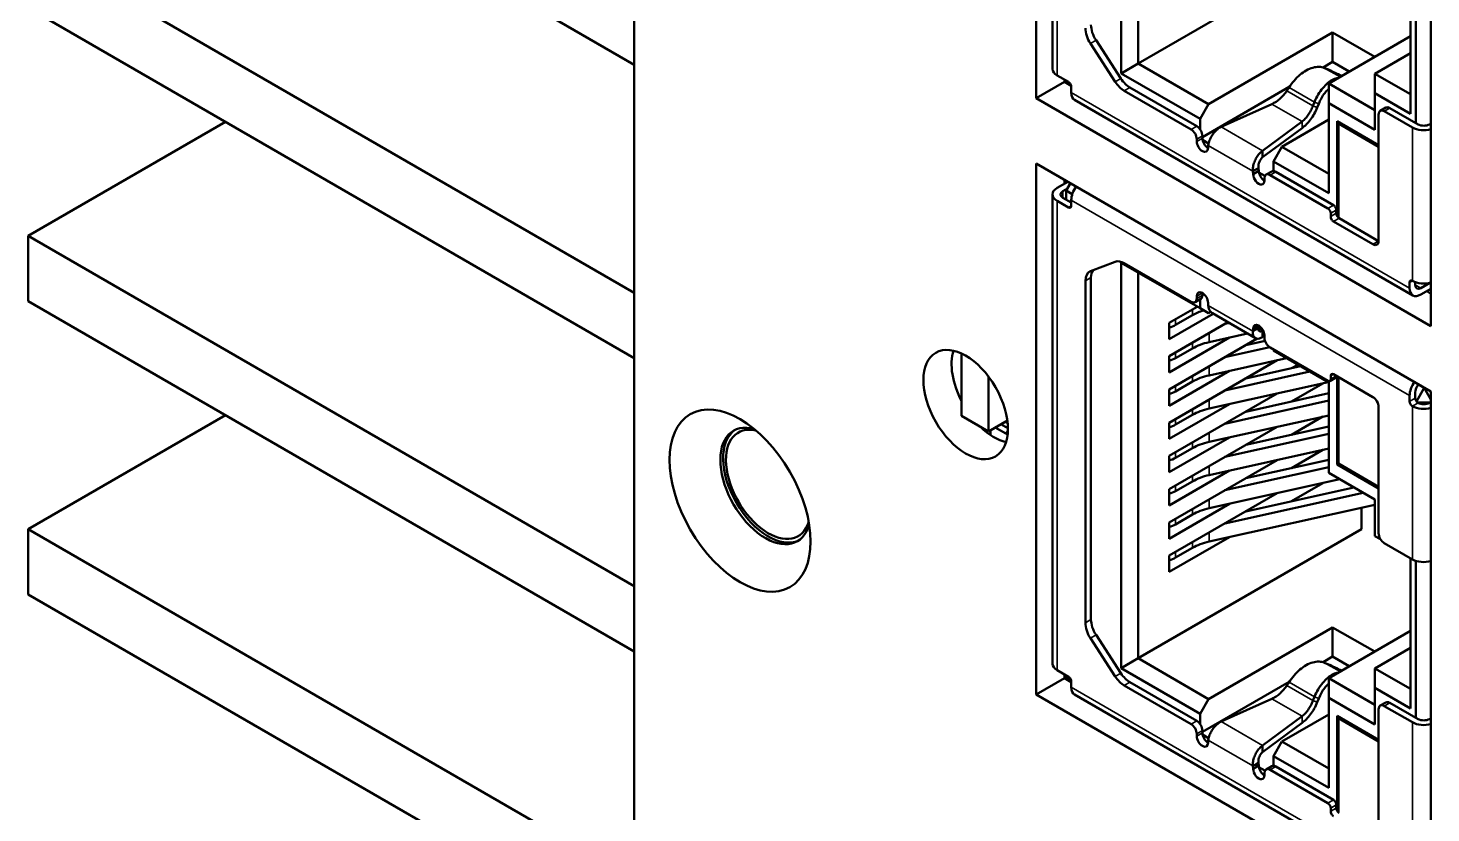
# Model space of a CAD drawing. Header units: millimetres. Extents: x 0 to 1863, y -9 to 1040.
# Drawn here: x 1225.03 to 1260.21, y 795.92 to 815.59 of the extents above; entities that cross this region are included whole.
import ezdxf

# ---------------------------------------------------------------- set-up
doc = ezdxf.new("R2010")
doc.units = ezdxf.units.MM
doc.header["$LTSCALE"] = 3.5
doc.layers.add('외형선(ISO)', color=7, linetype='Continuous', lineweight=50)
doc.layers.add('좁은 외형선(ISO)', color=7, linetype='Continuous', lineweight=35)

msp = doc.modelspace()

# ---------------------------------------------------------------- linework, layer by layer
at = {"layer": '외형선(ISO)'}
for p, q in [((1240.2323, 762.9011), (1240.2323, 910.5236)), ((1250.3085, 813.83), (1250.3085, 827.1389)), ((1250.7179, 814.5628), (1250.7179, 826.3204)), ((1252.4402, 814.4526), (1252.4402, 824.6098)), ((1252.8645, 824.3648), (1252.8645, 814.6975)), ((1240.2323, 814.6669), (1225.0295, 823.4443)), ((1260.208, 821.4235), (1260.208, 808.1146)), ((1258.4648, 817.9309), (1252.8645, 814.6975)), ((1225.0295, 817.7288), (1240.2323, 808.9515)), ((1259.6951, 817.2042), (1259.6951, 813.4401)), ((1259.8295, 813.2074), (1259.8295, 817.1382)), ((1240.2323, 807.3185), (1225.0295, 816.0958)), ((1257.7435, 815.4732), (1254.6322, 813.6769)), ((1257.7435, 815.4732), (1257.7435, 814.7384)), ((1258.7971, 814.8649), (1257.7435, 815.4732)), ((1251.6694, 815.1998), (1252.2924, 814.2406)), ((1252.4338, 814.3223), (1251.8108, 815.2814)), ((1259.6951, 815.3834), (1257.6445, 814.1995)), ((1257.5029, 814.5995), (1257.7435, 814.7384)), ((1257.7435, 814.7384), (1258.1607, 814.4975)), ((1258.8042, 814.4444), (1259.6951, 814.9588)), ((1251.1179, 814.2362), (1250.8351, 814.3995)), ((1252.4402, 814.4526), (1252.8645, 814.6975)), ((1254.4201, 813.3095), (1252.4402, 814.4526)), ((1252.8645, 814.6975), (1254.6322, 813.6769)), ((1257.5415, 814.586), (1257.6386, 814.5454)), ((1258.8042, 814.4444), (1258.8042, 813.9545)), ((1259.6951, 813.93), (1258.8042, 814.4444)), ((1250.3085, 813.83), (1251.0156, 814.2383)), ((1251.0156, 814.2953), (1251.0156, 814.2383)), ((1251.0156, 814.2383), (1251.1853, 814.1403)), ((1251.0613, 814.2689), (1251.0613, 814.2403)), ((1251.1717, 814.1766), (1251.0613, 814.2403)), ((1251.1886, 813.9708), (1251.1886, 814.1137)), ((1252.6601, 814.097), (1254.3353, 813.1299)), ((1254.4767, 812.8522), (1256.6564, 814.1107)), ((1256.5956, 814.0163), (1256.6497, 814.1001)), ((1257.6445, 814.1995), (1258.8042, 813.5299)), ((1257.6445, 813.7096), (1257.6445, 814.1995)), ((1260.208, 808.1146), (1250.3085, 813.83)), ((1259.7568, 808.8888), (1251.2715, 813.7877)), ((1254.1938, 813.0482), (1252.5187, 814.0153)), ((1254.9485, 813.1106), (1256.2179, 813.6841)), ((1257.2872, 813.732), (1257.2504, 813.6382)), ((1257.3587, 813.5958), (1257.3956, 813.6896)), ((1258.8042, 813.04), (1257.6445, 813.7096)), ((1257.6445, 813.7096), (1257.6445, 811.4479)), ((1258.8042, 813.9545), (1259.6951, 813.4401)), ((1258.8042, 813.04), (1258.8042, 813.9545)), ((1254.4201, 813.3095), (1254.6322, 813.6769)), ((1258.8961, 813.4197), (1258.8961, 810.2517)), ((1259.0789, 813.5929), (1258.9375, 813.5113)), ((1259.7446, 813.0931), (1259.0375, 813.5014)), ((1259.1789, 813.583), (1259.886, 813.1748)), ((1229.9792, 813.2381), (1225.0295, 810.3803)), ((1254.4201, 813.3095), (1254.4201, 813.0482)), ((1256.9781, 813.2452), (1255.9848, 812.5123)), ((1255.9848, 812.349), (1256.9781, 813.0819)), ((1256.4707, 812.6155), (1257.6445, 813.2932)), ((1257.8566, 810.8752), (1257.8566, 813.2564)), ((1258.8961, 812.6563), (1257.8566, 813.2564)), ((1257.8872, 813.198), (1257.9225, 813.2184)), ((1258.8961, 812.6155), (1257.8872, 813.198)), ((1257.8872, 810.8372), (1257.8872, 813.198)), ((1260.1689, 813.1748), (1260.208, 813.1974)), ((1254.3353, 812.7461), (1254.3353, 812.8033)), ((1254.4767, 812.8849), (1254.4767, 812.8278)), ((1254.4812, 812.7843), (1254.6329, 812.6967)), ((1254.6181, 812.5828), (1254.625, 812.6441)), ((1255.9848, 812.5123), (1255.9848, 812.4306)), ((1255.9848, 812.4306), (1255.9848, 812.349)), ((1256.4707, 812.6155), (1256.2586, 812.248)), ((1256.4707, 812.6155), (1257.6445, 811.9378)), ((1250.3085, 812.197), (1260.208, 806.4816)), ((1250.3085, 798.8882), (1250.3085, 812.197)), ((1255.8133, 812.0397), (1255.7426, 811.9989)), ((1255.7426, 811.9989), (1255.7495, 811.9296)), ((1255.7495, 811.9296), (1255.8909, 812.0113)), ((1255.884, 812.0806), (1255.8133, 812.0397)), ((1255.8909, 812.0113), (1255.884, 812.0806)), ((1255.8954, 811.9678), (1256.0441, 811.882)), ((1256.2152, 811.9967), (1256.0737, 811.915)), ((1257.6445, 811.4479), (1256.2586, 812.248)), ((1256.2586, 812.0058), (1256.2586, 812.248)), ((1256.3152, 811.9868), (1257.7647, 811.1499)), ((1251.1039, 811.7379), (1250.8351, 811.5827)), ((1251.0156, 811.7888), (1251.0156, 811.6869)), ((1251.0613, 811.5133), (1251.1692, 811.7001)), ((1256.0323, 811.8235), (1256.0323, 811.7663)), ((1257.6233, 811.0682), (1256.1737, 811.9051)), ((1250.7179, 799.6618), (1250.7179, 811.4194)), ((1250.8351, 811.2561), (1251.1179, 811.0928)), ((1250.9765, 811.501), (1251.0932, 811.5684)), ((1251.1886, 811.2153), (1250.9765, 811.3377)), ((1251.0613, 811.5133), (1251.2137, 811.4253)), ((1251.0613, 811.5133), (1251.0613, 811.2887)), ((1251.1886, 811.1336), (1251.1886, 811.2765)), ((1257.694, 810.9457), (1257.694, 810.8641)), ((1257.8354, 810.9457), (1257.8354, 811.0274)), ((1257.7647, 810.7416), (1258.7547, 810.1701)), ((1258.8961, 810.2517), (1257.9061, 810.8233)), ((1225.0295, 810.3803), (1240.2323, 801.603)), ((1225.0295, 808.7473), (1225.0295, 810.3803)), ((1252.2924, 809.7322), (1251.6694, 809.4924)), ((1252.4402, 799.5516), (1252.4402, 809.7088)), ((1254.4201, 808.5657), (1252.4402, 809.7088)), ((1252.5187, 809.6962), (1254.1938, 808.729)), ((1252.8645, 809.4639), (1252.8645, 799.7965)), ((1251.5422, 800.6859), (1251.5422, 809.2522)), ((1251.6836, 809.3339), (1251.6836, 800.7675)), ((1259.6739, 809.0719), (1259.6739, 809.2148)), ((1259.8153, 809.2231), (1259.8153, 809.1535)), ((1259.9568, 809.0719), (1260.1942, 809.209)), ((1254.4353, 808.8008), (1254.2938, 808.7191)), ((1254.3353, 808.8107), (1254.3353, 808.8678)), ((1254.4201, 808.792), (1254.4201, 808.5657)), ((1254.4767, 808.9495), (1254.4767, 808.8923)), ((1259.9568, 808.9086), (1260.208, 809.0536)), ((1260.1019, 808.9924), (1260.208, 808.9311)), ((1240.2323, 799.97), (1225.0295, 808.7473)), ((1253.6423, 808.1983), (1254.3494, 808.6065)), ((1254.7484, 808.4287), (1253.6423, 807.7901)), ((1254.6322, 808.4432), (1254.4201, 808.5657)), ((1254.625, 808.6352), (1254.6181, 808.7045)), ((1254.6322, 808.4432), (1254.6862, 808.4744)), ((1254.7282, 808.4404), (1255.8051, 807.8186)), ((1253.6423, 807.3655), (1255.1161, 808.2164)), ((1253.6423, 807.7901), (1253.6423, 808.1983)), ((1254.2292, 808.3943), (1253.8049, 808.1493)), ((1255.1497, 808.197), (1255.0408, 808.1729)), ((1255.8909, 808.133), (1255.7495, 808.0513)), ((1255.8133, 808.0308), (1255.884, 808.0716)), ((1255.884, 808.0716), (1255.8909, 808.133)), ((1255.1555, 807.8309), (1253.6423, 806.9572)), ((1253.6423, 806.5326), (1255.8464, 807.8052)), ((1254.6477, 807.7183), (1255.6095, 807.9315)), ((1255.5623, 807.6412), (1256.0474, 807.7487)), ((1255.7495, 808.0513), (1255.7426, 807.99)), ((1255.7426, 807.99), (1255.8133, 808.0308)), ((1255.9946, 808.0208), (1255.9848, 808.0135)), ((1255.9848, 808.0135), (1255.9848, 807.9318)), ((1255.9848, 807.9318), (1255.9848, 807.8502)), ((1255.9848, 807.8502), (1256.0323, 807.8853)), ((1256.0323, 807.888), (1256.0323, 807.8309)), ((1248.4396, 805.868), (1248.4396, 807.4325)), ((1253.6423, 806.9572), (1253.6423, 807.3655)), ((1253.8049, 807.3165), (1254.2292, 807.5614)), ((1256.1674, 807.5897), (1255.0408, 807.3401)), ((1256.1737, 807.5859), (1257.6233, 806.749)), ((1256.2586, 807.5043), (1256.2586, 807.5369)), ((1257.6445, 806.7041), (1256.2586, 807.5043)), ((1253.6423, 805.6998), (1256.3491, 807.2626)), ((1255.1555, 806.9981), (1253.6423, 806.1244)), ((1254.6477, 806.8855), (1256.5862, 807.3151)), ((1255.5623, 806.8083), (1256.9365, 807.1129)), ((1256.8667, 807.1532), (1256.71, 807.0627)), ((1249.1114, 806.8579), (1249.1114, 805.4802)), ((1254.2292, 806.7286), (1253.8049, 806.4837)), ((1254.6477, 806.0527), (1257.6286, 806.7133)), ((1257.1687, 806.9788), (1255.0408, 806.5072)), ((1257.4967, 806.6841), (1256.71, 806.2299)), ((1257.6445, 806.7041), (1257.6445, 804.4424)), ((1257.6733, 806.7441), (1257.8147, 806.8257)), ((1257.694, 806.8715), (1257.694, 806.7898)), ((1258.7547, 806.3408), (1257.7647, 806.9123)), ((1257.8566, 804.6506), (1257.8566, 806.8592)), ((1257.8872, 806.8416), (1257.8872, 804.6738)), ((1260.0416, 806.5694), (1259.8961, 806.6534)), ((1253.6423, 806.1244), (1253.6423, 806.5326)), ((1253.6423, 804.867), (1256.3491, 806.4298)), ((1255.5623, 805.9755), (1257.6445, 806.437)), ((1259.6739, 806.2346), (1259.6739, 806.3775)), ((1259.8153, 806.4592), (1259.8153, 806.3163)), ((1259.8462, 806.231), (1260.0416, 806.5694)), ((1260.0416, 806.5694), (1260.0488, 806.5735)), ((1260.0416, 806.5694), (1260.208, 806.2811)), ((1260.208, 806.4816), (1260.208, 793.1727)), ((1255.1555, 806.1652), (1253.6423, 805.2916)), ((1257.6445, 806.2515), (1255.0408, 805.6744)), ((1258.8961, 806.0958), (1258.8961, 802.9278)), ((1260.183, 806.202), (1259.874, 806.202)), ((1260.1689, 806.1938), (1260.208, 806.2164)), ((1229.9792, 805.8896), (1225.0295, 803.0319)), ((1249.1114, 805.4802), (1248.4396, 805.868)), ((1249.1114, 805.4802), (1249.5867, 805.7546)), ((1249.6013, 805.5607), (1249.4261, 805.6618)), ((1249.5321, 805.7231), (1249.5944, 805.6871)), ((1253.6423, 805.2916), (1253.6423, 805.6998)), ((1253.6423, 804.0342), (1256.3491, 805.5969)), ((1254.2292, 805.8958), (1253.8049, 805.6508)), ((1254.6477, 805.2199), (1257.6445, 805.884)), ((1255.5623, 805.1427), (1257.6445, 805.6042)), ((1257.4967, 805.8513), (1256.71, 805.397)), ((1249.1609, 805.5087), (1249.1609, 805.4312)), ((1249.5498, 805.4271), (1249.2846, 805.5802)), ((1255.1555, 805.3324), (1253.6423, 804.4587)), ((1257.6445, 805.4186), (1255.0408, 804.8416)), ((1254.2292, 805.063), (1253.8049, 804.818)), ((1254.6477, 804.387), (1257.6445, 805.0512)), ((1257.4967, 805.0185), (1256.71, 804.5642)), ((1253.6423, 804.4587), (1253.6423, 804.867)), ((1253.6423, 803.2013), (1256.3491, 804.7641)), ((1257.6445, 804.5858), (1255.0408, 804.0087)), ((1255.5623, 804.3099), (1257.6445, 804.7713)), ((1257.892, 804.671), (1257.8566, 804.6506)), ((1257.8566, 804.6506), (1258.8961, 804.0505)), ((1257.8872, 804.6738), (1258.8961, 804.0913)), ((1255.1555, 804.4996), (1253.6423, 803.6259)), ((1254.2292, 804.2301), (1253.8049, 803.9852)), ((1254.6477, 803.5542), (1257.9249, 804.2805)), ((1257.4967, 804.1856), (1256.71, 803.7314)), ((1257.6445, 804.4424), (1258.8042, 803.7729)), ((1253.6423, 803.6259), (1253.6423, 804.0342)), ((1253.6423, 802.3685), (1256.3491, 803.9313)), ((1258.5074, 803.9442), (1255.0408, 803.1759)), ((1255.5623, 803.477), (1258.2752, 804.0783)), ((1255.1555, 803.6668), (1253.6423, 802.7931)), ((1254.6477, 802.7214), (1258.8042, 803.6426)), ((1258.4648, 803.0299), (1258.4648, 803.5673)), ((1258.8042, 802.8584), (1258.8042, 803.7729)), ((1253.6423, 802.7931), (1253.6423, 803.2013)), ((1254.2292, 803.3973), (1253.8049, 803.1524)), ((1225.0295, 803.0319), (1240.2323, 794.2545)), ((1225.0295, 801.3989), (1225.0295, 803.0319)), ((1258.4648, 803.0299), (1252.8645, 799.7965)), ((1255.1555, 802.8339), (1253.6423, 801.9603)), ((1258.944, 802.7777), (1258.8042, 802.8584)), ((1254.2292, 802.5645), (1253.8049, 802.3195)), ((1259.0375, 802.6829), (1259.7446, 802.2746)), ((1253.6423, 801.9603), (1253.6423, 802.3685)), ((1259.6951, 802.3032), (1259.6951, 798.5391)), ((1259.8295, 798.3064), (1259.8295, 802.2372)), ((1240.2323, 792.6215), (1225.0295, 801.3989)), ((1252.4338, 799.4213), (1251.8108, 800.3804)), ((1257.7435, 800.5722), (1254.6322, 798.7759)), ((1259.6951, 800.4824), (1257.6445, 799.2985)), ((1257.7435, 800.5722), (1257.7435, 799.8374)), ((1258.7971, 799.9639), (1257.7435, 800.5722)), ((1251.6694, 800.2988), (1252.2924, 799.3397)), ((1258.8042, 799.5434), (1259.6951, 800.0578)), ((1252.4402, 799.5516), (1252.8645, 799.7965)), ((1252.8645, 799.7965), (1254.6322, 798.7759)), ((1257.5029, 799.6985), (1257.7435, 799.8374)), ((1257.5415, 799.685), (1257.6386, 799.6445)), ((1257.7435, 799.8374), (1258.1607, 799.5965)), ((1250.3085, 798.8882), (1251.0156, 799.2964)), ((1251.1179, 799.3352), (1250.8351, 799.4985)), ((1251.0156, 799.3943), (1251.0156, 799.2964)), ((1251.0156, 799.2964), (1251.1886, 799.1965)), ((1251.0614, 799.3679), (1251.0614, 799.3393)), ((1251.1717, 799.2756), (1251.0614, 799.3393)), ((1254.4201, 798.4085), (1252.4402, 799.5516)), ((1257.6445, 799.2985), (1258.8042, 798.629)), ((1257.6445, 798.8086), (1257.6445, 799.2985)), ((1258.8042, 799.5434), (1258.8042, 799.0535)), ((1259.6951, 799.029), (1258.8042, 799.5434)), ((1251.1886, 799.0699), (1251.1886, 799.2128)), ((1254.1938, 798.1472), (1252.5187, 799.1144)), ((1252.6601, 799.196), (1254.3353, 798.2289)), ((1254.4767, 797.9513), (1256.6564, 799.2097)), ((1256.5956, 799.1153), (1256.6497, 799.1991)), ((1258.8042, 799.0535), (1259.6951, 798.5391)), ((1258.8042, 798.1391), (1258.8042, 799.0535)), ((1260.208, 793.1727), (1250.3085, 798.8882)), ((1259.7568, 793.9878), (1251.2715, 798.8868)), ((1254.4201, 798.4085), (1254.6322, 798.7759)), ((1254.9485, 798.2096), (1256.2179, 798.7831)), ((1257.2872, 798.831), (1257.2504, 798.7373)), ((1257.3587, 798.6948), (1257.3956, 798.7886)), ((1258.8042, 798.1391), (1257.6445, 798.8086)), ((1257.6445, 798.8086), (1257.6445, 796.5469)), ((1259.0789, 798.6919), (1258.9375, 798.6103)), ((1259.7446, 798.1921), (1259.0375, 798.6004)), ((1259.1789, 798.682), (1259.886, 798.2738)), ((1254.4201, 798.4085), (1254.4201, 798.1472)), ((1256.9781, 798.3442), (1255.9848, 797.6113)), ((1256.4707, 797.7145), (1257.6445, 798.3922)), ((1257.8566, 795.9742), (1257.8566, 798.3554)), ((1258.8961, 797.7553), (1257.8566, 798.3554)), ((1257.8872, 798.297), (1257.9225, 798.3174)), ((1258.8961, 797.7145), (1257.8872, 798.297)), ((1257.8872, 795.9362), (1257.8872, 798.297)), ((1258.8961, 798.5187), (1258.8961, 795.3507)), ((1260.1689, 798.2738), (1260.208, 798.2964)), ((1254.3353, 797.8451), (1254.3353, 797.9023)), ((1254.4767, 797.9839), (1254.4767, 797.9268)), ((1254.4812, 797.8834), (1254.6329, 797.7957)), ((1255.9848, 797.448), (1256.9781, 798.1809)), ((1254.6181, 797.6818), (1254.625, 797.7432)), ((1255.9848, 797.6113), (1255.9848, 797.5296)), ((1255.9848, 797.5296), (1255.9848, 797.448)), ((1256.4707, 797.7145), (1256.2586, 797.3471)), ((1256.4707, 797.7145), (1257.6445, 797.0368)), ((1255.884, 797.1796), (1255.8133, 797.1388)), ((1255.8909, 797.1103), (1255.884, 797.1796)), ((1257.6445, 796.5469), (1256.2586, 797.3471)), ((1256.2586, 797.1048), (1256.2586, 797.3471)), ((1255.8133, 797.1388), (1255.7426, 797.0979)), ((1255.7426, 797.0979), (1255.7495, 797.0286)), ((1255.7495, 797.0286), (1255.8909, 797.1103)), ((1255.8954, 797.0669), (1256.0441, 796.981)), ((1256.0323, 796.9225), (1256.0323, 796.8653)), ((1256.2152, 797.0957), (1256.0737, 797.014)), ((1257.6233, 796.1672), (1256.1737, 797.0041)), ((1256.3152, 797.0858), (1257.7647, 796.2489)), ((1257.8354, 796.0447), (1257.8354, 796.1264)), ((1257.694, 796.0447), (1257.694, 795.9631))]:
    msp.add_line(p, q, dxfattribs=at)
for centre, major_axis, ratio, start_param, end_param in [((1251.8957, 815.3827), (0.25, -0.433), 0.5773502, 3.9269907, 4.8030488), ((1252.0372, 815.4644), (-0.25, 0.433), 0.5773502, 0.7853981, 1.6614561), ((1251.1179, 814.5628), (-0.4, 0), 0.5773503, 0, 0.7853981), ((1257.8295, 814.4316), (0.267, -0.1367), 0.0711625, 1.0799415, 2.4029107), ((1251.1179, 814.1546), (-0.05, 0.0866), 0.5773502, 3.9269907, 5.4977871), ((1252.5187, 814.4236), (0.25, -0.433), 0.5773502, 4.8030488, 5.4977871), ((1252.6601, 814.5052), (-0.25, 0.433), 0.5773502, 1.6614562, 2.3561944), ((1251.4715, 814.1341), (-0.2, -0.3464), 0.5773503, 5.4977873, 6.2831853), ((1259.0375, 813.3381), (-0.1, 0.1732), 0.5773502, 5.497787, 7.0685834), ((1259.1789, 813.4197), (-0.1, 0.1732), 0.5773502, 5.497787, 6.2831853), ((1254.1938, 812.8849), (0.1, -0.1732), 0.5773502, 0.7853981, 2.3561944), ((1254.3353, 812.9666), (-0.1, 0.1732), 0.5773502, 3.9269908, 5.4977871), ((1260.0275, 813.2564), (-0.4, 0), 0.5773503, 0.7853974, 2.0391313), ((1260.0275, 813.2564), (0.2, 0), 0.5773503, 3.9269879, 5.4977871), ((1254.4767, 812.6645), (0.1, -0.1732), 0.5773502, 3.9269908, 7.0685834), ((1254.6181, 812.7461), (-0.1, 0.1732), 0.5773502, 0.7853981, 2.3561943), ((1255.8909, 811.848), (0.1, -0.1732), 0.5773502, 3.9269891, 7.0685829), ((1256.0323, 811.9296), (-0.1, 0.1732), 0.5773502, 0.7853979, 2.3561943), ((1256.1737, 811.7418), (-0.1, 0.1732), 0.5773502, 5.4977871, 7.0685834), ((1256.3152, 811.8235), (-0.1, 0.1732), 0.5773502, 5.4977871, 6.2831853), ((1251.1179, 811.4194), (-0.4, 0), 0.5773503, 5.4977871, 7.0685834), ((1251.4715, 811.4398), (-0.2, -0.3464), 0.5773503, 4.5254712, 5.4977873), ((1251.1179, 811.4194), (-0.2, 0), 0.5773503, 5.4977871, 7.0685834), ((1251.1179, 811.1744), (0.05, -0.0866), 0.5773502, 5.4977871, 7.0685834), ((1257.6233, 810.9866), (0.05, -0.0866), 0.5773502, 0.7853981, 2.3561944), ((1257.7647, 811.0682), (-0.05, 0.0866), 0.5773502, 3.9269907, 5.4977871), ((1257.9061, 810.9049), (-0.05, 0.0866), 0.5773502, 0.7853981, 2.3561945), ((1257.7647, 810.8233), (0.05, -0.0866), 0.5773502, 3.9269907, 5.4977872), ((1258.7547, 810.3334), (0.1, -0.1732), 0.5773502, 5.497787, 7.0685834), ((1251.8957, 809.0481), (-0.25, 0.433), 0.5773502, 6.1925254, 7.0685834), ((1252.0372, 809.1298), (-0.25, 0.433), 0.5773502, 0.2307682, 0.7853981), ((1252.5187, 809.2879), (-0.25, 0.433), 0.5773502, 5.4977871, 6.1925253), ((1259.7446, 809.1739), (-0.05, 0.0866), 0.5773502, 5.4977811, 7.0685833), ((1260.0275, 809.4189), (0.4, 0), 0.5773503, 3.9269895, 5.1807227), ((1259.9568, 809.2352), (-0.1, -0.1732), 0.5773503, 5.4977873, 7.0685836), ((1254.1938, 808.8923), (0.1, -0.1732), 0.5773502, 5.4977871, 7.0685834), ((1254.4767, 808.7862), (-0.1, 0.1732), 0.5773502, 3.9269926, 7.0685834), ((1254.3353, 808.974), (0.1, -0.1732), 0.5773502, 0, 0.7853981), ((1259.9568, 809.2352), (-0.2, -0.3464), 0.5773503, 5.4977873, 7.0685836), ((1255.0777, 807.9044), (1.2, 0), 0.5773503, 2.0645896, 2.3561944), ((1253.3807, 808.3943), (0.6, 0), 0.5773503, 5.1635773, 5.4977871), ((1255.8909, 807.9697), (-0.1, 0.1732), 0.5773502, 3.9269908, 7.0685832), ((1255.0777, 807.0715), (1.2, 0), 0.5773503, 1.9373154, 2.3561944), ((1256.1737, 807.7492), (-0.1, 0.1732), 0.5773502, 0.7853981, 2.3561944), ((1249.2479, 806.5632), (0.75, -1.299), 0.5773503, 3.6324753, 4.6313904), ((1253.3807, 807.5614), (0.6, 0), 0.5773503, 5.1635773, 5.4977871), ((1255.0777, 806.2387), (1.2, 0), 0.5773503, 1.9373154, 2.3561944), ((1257.6233, 806.8307), (0.05, -0.0866), 0.5773502, 5.4977871, 7.0685834), ((1257.7647, 806.8307), (-0.05, 0.0866), 0.5773502, 5.497787, 7.0685834), ((1257.7647, 806.9123), (0.05, -0.0866), 0.5773502, 0, 0.7853981), ((1259.9568, 806.5408), (0.2, 0.3464), 0.5773503, 1.3838785, 2.3561946), ((1259.9568, 806.5408), (-0.1, -0.1732), 0.5773503, 4.3315898, 5.4977873), ((1253.3807, 806.7286), (0.6, 0), 0.5773503, 5.1635773, 5.4977871), ((1258.7547, 806.1775), (-0.1, 0.1732), 0.5773502, 3.9269907, 5.4977871), ((1259.886, 806.2754), (-0.05, 0.0866), 0.5773502, 0.7853982, 2.3562003), ((1255.0777, 805.4059), (1.2, 0), 0.5773503, 1.9373154, 2.3561944), ((1259.7446, 806.1938), (0.05, -0.0866), 0.5773502, 3.9269908, 5.4977939), ((1260.0275, 806.2754), (-0.4, 0), 0.5773503, 0.7853971, 2.039129), ((1260.0275, 806.2754), (0.2, 0), 0.5773503, 3.9269882, 5.4977871), ((1243.5203, 804.1137), (-0.8, 1.3856), 0.5773503, 5.7500535, 9.9579098), ((1243.591, 804.1546), (-0.75, 1.299), 0.5773503, 5.7923026, 9.9156606), ((1249.2479, 806.5632), (0.75, -1.299), 0.5773503, 5.1759141, 5.7923026), ((1253.3807, 805.8958), (0.6, 0), 0.5773503, 5.1635773, 5.4977871), ((1243.591, 804.1546), (-0.8, 1.3856), 0.5773503, 0.0442086, 3.0973841), ((1249.267, 805.3699), (-0.075, 0.1299), 0.5773502, 0.7853981, 1.108311), ((1249.5498, 805.3046), (0.075, -0.1299), 0.5773502, 1.9387753, 2.3561944), ((1255.0777, 804.5731), (1.2, 0), 0.5773503, 1.9373154, 2.3561944), ((1253.3807, 805.063), (0.6, 0), 0.5773503, 5.1635773, 5.4977871), ((1255.0777, 803.7402), (1.2, 0), 0.5773503, 1.9373154, 2.3561944), ((1253.3807, 804.2301), (0.6, 0), 0.5773503, 5.1635773, 5.4977871), ((1255.0777, 802.9074), (1.2, 0), 0.5773503, 1.9373154, 2.3561944), ((1253.3807, 803.3973), (0.6, 0), 0.5773503, 5.1635773, 5.4977871), ((1259.0375, 802.8462), (-0.1, 0.1732), 0.5773502, 0.7853981, 2.3561945), ((1255.0777, 802.0746), (1.2, 0), 0.5773503, 1.9373154, 2.3561944), ((1253.3807, 802.5645), (0.6, 0), 0.5773503, 5.1635773, 5.4977871), ((1260.0275, 802.4379), (0.4, 0), 0.5773503, 3.9269902, 5.1807203), ((1251.8957, 800.4817), (0.25, -0.433), 0.5773502, 3.9269907, 4.8030488), ((1252.0372, 800.5634), (-0.25, 0.433), 0.5773502, 0.7853981, 1.6614561), ((1251.1179, 799.6618), (-0.4, 0), 0.5773503, 0, 0.7853981), ((1257.8295, 799.5306), (0.267, -0.1367), 0.0711625, 1.0799415, 2.4029107), ((1251.1179, 799.2536), (-0.05, 0.0866), 0.5773502, 3.9269907, 5.4977871), ((1252.5187, 799.5226), (0.25, -0.433), 0.5773502, 4.8030488, 5.4977871), ((1252.6601, 799.6043), (-0.25, 0.433), 0.5773502, 1.6614562, 2.3561944), ((1251.4715, 799.2332), (-0.2, -0.3464), 0.5773503, 5.4977873, 6.2831853), ((1259.0375, 798.4371), (-0.1, 0.1732), 0.5773502, 5.497787, 7.0685834), ((1259.1789, 798.5187), (-0.1, 0.1732), 0.5773502, 5.497787, 6.2831853), ((1254.3353, 798.0656), (-0.1, 0.1732), 0.5773502, 3.9269908, 5.4977871), ((1260.0275, 798.3554), (0.2, 0), 0.5773503, 3.9269879, 5.4977871), ((1254.1938, 797.9839), (0.1, -0.1732), 0.5773502, 0.7853981, 2.3561944), ((1254.6181, 797.8451), (-0.1, 0.1732), 0.5773502, 0.7853981, 2.3561943), ((1260.0275, 798.3554), (-0.4, 0), 0.5773503, 0.7853974, 2.0391263), ((1254.4767, 797.7635), (0.1, -0.1732), 0.5773502, 3.9269908, 7.0685834), ((1255.8909, 796.947), (0.1, -0.1732), 0.5773502, 3.9269891, 7.0685829), ((1256.0323, 797.0286), (-0.1, 0.1732), 0.5773502, 0.7853979, 2.3561943), ((1256.1737, 796.8408), (-0.1, 0.1732), 0.5773502, 5.4977871, 7.0685834), ((1256.3152, 796.9225), (-0.1, 0.1732), 0.5773502, 5.4977871, 6.2831853), ((1257.6233, 796.0856), (0.05, -0.0866), 0.5773502, 0.7853981, 2.3561944), ((1257.7647, 796.1672), (-0.05, 0.0866), 0.5773502, 3.9269907, 5.4977871), ((1257.7647, 795.9223), (0.05, -0.0866), 0.5773502, 3.9269907, 5.4977872), ((1257.9061, 796.0039), (-0.05, 0.0866), 0.5773502, 0.7853981, 2.3561945)]:
    msp.add_ellipse(centre, major_axis=major_axis, ratio=ratio, start_param=start_param, end_param=end_param, dxfattribs=at)
for centre, major_axis in [((1248.5408, 806.155), (-0.75, 1.299)), ((1242.8839, 803.7463), (-1.25, 2.1651))]:
    msp.add_ellipse(centre, major_axis=major_axis, ratio=0.5773503, dxfattribs=at)
for points, knots in [([(1256.6497, 814.1001), (1256.6867, 814.159), (1256.7287, 814.216), (1256.7744, 814.269), (1256.8201, 814.322), (1256.8695, 814.371), (1256.9211, 814.4142), (1256.9728, 814.4575), (1257.0267, 814.495), (1257.0811, 814.5253), (1257.1356, 814.5556), (1257.1906, 814.5788), (1257.2445, 814.5939), (1257.2984, 814.609), (1257.3511, 814.6161), (1257.4011, 814.6148), (1257.4511, 814.6135), (1257.4984, 814.6038), (1257.5415, 814.586)], [0, 0, 0, 0, 0.1666667, 0.1666667, 0.1666667, 0.3333333, 0.3333333, 0.3333333, 0.5, 0.5, 0.5, 0.6666667, 0.6666667, 0.6666667, 0.8333333, 0.8333333, 0.8333333, 1, 1, 1, 1]), ([(1257.8854, 814.3385), (1257.8838, 814.3384), (1257.8822, 814.3382), (1257.8806, 814.338), (1257.8411, 814.3332), (1257.7989, 814.32), (1257.7556, 814.2988), (1257.7122, 814.2776), (1257.6677, 814.2484), (1257.6238, 814.212), (1257.5799, 814.1756), (1257.5366, 814.132), (1257.4955, 814.0827), (1257.4543, 814.0334), (1257.4155, 813.9783), (1257.3803, 813.9192), (1257.3451, 813.8601), (1257.3137, 813.797), (1257.2872, 813.732)], [0.15990131, 0.15990131, 0.15990131, 0.15990131, 0.16666667, 0.16666667, 0.16666667, 0.33333333, 0.33333333, 0.33333333, 0.5, 0.5, 0.5, 0.66666667, 0.66666667, 0.66666667, 0.83333333, 0.83333333, 0.83333333, 1, 1, 1, 1]), ([(1257.3956, 813.6896), (1257.4141, 813.7391), (1257.4363, 813.7872), (1257.4614, 813.8323), (1257.4865, 813.8773), (1257.5143, 813.9194), (1257.5438, 813.9571), (1257.5733, 813.9949), (1257.6045, 814.0283), (1257.6362, 814.0564), (1257.6389, 814.0589), (1257.6417, 814.0613), (1257.6445, 814.0637)], [0, 0, 0, 0, 0.16666667, 0.16666667, 0.16666667, 0.33333333, 0.33333333, 0.33333333, 0.5, 0.5, 0.5, 0.51466691, 0.51466691, 0.51466691, 0.51466691]), ([(1256.2179, 813.6841), (1256.2532, 813.6994), (1256.2884, 813.7185), (1256.3229, 813.7411), (1256.3574, 813.7637), (1256.3912, 813.7896), (1256.4235, 813.8183), (1256.4559, 813.8469), (1256.4868, 813.8783), (1256.5157, 813.9116), (1256.5446, 813.9449), (1256.5714, 813.9801), (1256.5956, 814.0163)], [0, 0, 0, 0, 0.25, 0.25, 0.25, 0.5, 0.5, 0.5, 0.75, 0.75, 0.75, 1, 1, 1, 1]), ([(1257.2504, 813.6382), (1257.235, 813.5969), (1257.2169, 813.5567), (1257.1968, 813.5183), (1257.1767, 813.48), (1257.1546, 813.4435), (1257.131, 813.4098), (1257.1075, 813.3761), (1257.0825, 813.3451), (1257.0568, 813.3174), (1257.031, 813.2898), (1257.0046, 813.2655), (1256.9781, 813.2452)], [0, 0, 0, 0, 0.25, 0.25, 0.25, 0.5, 0.5, 0.5, 0.75, 0.75, 0.75, 1, 1, 1, 1]), ([(1256.9781, 813.0819), (1257.0149, 813.1082), (1257.0516, 813.1397), (1257.0874, 813.1757), (1257.1231, 813.2117), (1257.1579, 813.2522), (1257.1908, 813.2963), (1257.2237, 813.3404), (1257.2547, 813.3882), (1257.2829, 813.4385), (1257.3112, 813.4888), (1257.3367, 813.5416), (1257.3587, 813.5958)], [0, 0, 0, 0, 0.25, 0.25, 0.25, 0.5, 0.5, 0.5, 0.75, 0.75, 0.75, 1, 1, 1, 1]), ([(1254.625, 812.6441), (1254.6277, 812.6768), (1254.6351, 812.7122), (1254.647, 812.7484), (1254.6589, 812.7847), (1254.6752, 812.8219), (1254.6953, 812.858), (1254.7154, 812.8941), (1254.7394, 812.9293), (1254.766, 812.9616), (1254.7927, 812.994), (1254.8221, 813.0235), (1254.853, 813.0488), (1254.8838, 813.0741), (1254.9162, 813.095), (1254.9485, 813.1106)], [0, 0, 0, 0, 0.2, 0.2, 0.2, 0.4, 0.4, 0.4, 0.6, 0.6, 0.6, 0.8, 0.8, 0.8, 1, 1, 1, 1]), ([(1255.9848, 812.5123), (1255.9578, 812.4936), (1255.9309, 812.4695), (1255.9054, 812.4411), (1255.88, 812.4127), (1255.8559, 812.3799), (1255.8347, 812.3444), (1255.8135, 812.3089), (1255.795, 812.2707), (1255.7803, 812.2314), (1255.7656, 812.1922), (1255.7547, 812.1519), (1255.7483, 812.1125), (1255.7418, 812.0732), (1255.7399, 812.0347), (1255.7426, 811.9989)], [0, 0, 0, 0, 0.2, 0.2, 0.2, 0.4, 0.4, 0.4, 0.6, 0.6, 0.6, 0.8, 0.8, 0.8, 1, 1, 1, 1]), ([(1255.9848, 812.349), (1255.9729, 812.3391), (1255.961, 812.3265), (1255.9496, 812.3116), (1255.9382, 812.2967), (1255.9274, 812.2795), (1255.918, 812.2607), (1255.9086, 812.242), (1255.9007, 812.2218), (1255.8946, 812.2011), (1255.8886, 812.1804), (1255.8845, 812.1593), (1255.8827, 812.1389), (1255.8809, 812.1185), (1255.8813, 812.0988), (1255.884, 812.0806)], [0, 0, 0, 0, 0.2, 0.2, 0.2, 0.4, 0.4, 0.4, 0.6, 0.6, 0.6, 0.8, 0.8, 0.8, 1, 1, 1, 1]), ([(1254.7282, 808.4404), (1254.7163, 808.4472), (1254.7053, 808.4555), (1254.6953, 808.4651), (1254.6751, 808.4842), (1254.6588, 808.5088), (1254.647, 808.5376), (1254.6351, 808.5664), (1254.6277, 808.5995), (1254.625, 808.6352)], [0.4998816, 0.4998816, 0.4998816, 0.4998816, 0.6, 0.6, 0.6, 0.8, 0.8, 0.8, 1, 1, 1, 1]), ([(1255.884, 808.0716), (1255.8813, 808.0565), (1255.8809, 808.0424), (1255.8827, 808.0303), (1255.8845, 808.0182), (1255.8886, 808.0081), (1255.8946, 808.0008), (1255.9007, 807.9934), (1255.9087, 807.9888), (1255.9181, 807.9872), (1255.9275, 807.9857), (1255.9383, 807.9872), (1255.9496, 807.9917), (1255.961, 807.9962), (1255.9729, 808.0036), (1255.9848, 808.0135)], [0, 0, 0, 0, 0.2, 0.2, 0.2, 0.4, 0.4, 0.4, 0.6, 0.6, 0.6, 0.8, 0.8, 0.8, 1, 1, 1, 1]), ([(1255.7426, 807.99), (1255.7399, 807.9573), (1255.7418, 807.9274), (1255.7483, 807.9017), (1255.7547, 807.876), (1255.7657, 807.8546), (1255.7804, 807.8386), (1255.7951, 807.8225), (1255.8135, 807.8119), (1255.8348, 807.8072), (1255.856, 807.8025), (1255.88, 807.8037), (1255.9055, 807.811), (1255.9309, 807.8183), (1255.9578, 807.8315), (1255.9848, 807.8502)], [0, 0, 0, 0, 0.2, 0.2, 0.2, 0.4, 0.4, 0.4, 0.6, 0.6, 0.6, 0.8, 0.8, 0.8, 1, 1, 1, 1]), ([(1256.6497, 799.1991), (1256.6867, 799.2581), (1256.7287, 799.315), (1256.7744, 799.368), (1256.8201, 799.421), (1256.8695, 799.47), (1256.9211, 799.5133), (1256.9728, 799.5565), (1257.0267, 799.594), (1257.0811, 799.6243), (1257.1356, 799.6546), (1257.1906, 799.6778), (1257.2445, 799.6929), (1257.2984, 799.708), (1257.3511, 799.7151), (1257.4011, 799.7138), (1257.4511, 799.7125), (1257.4984, 799.7028), (1257.5415, 799.685)], [0, 0, 0, 0, 0.1666667, 0.1666667, 0.1666667, 0.3333333, 0.3333333, 0.3333333, 0.5, 0.5, 0.5, 0.6666667, 0.6666667, 0.6666667, 0.8333333, 0.8333333, 0.8333333, 1, 1, 1, 1]), ([(1257.8854, 799.4376), (1257.8838, 799.4374), (1257.8822, 799.4372), (1257.8806, 799.437), (1257.8411, 799.4322), (1257.7989, 799.4191), (1257.7556, 799.3979), (1257.7122, 799.3766), (1257.6677, 799.3474), (1257.6238, 799.311), (1257.5799, 799.2746), (1257.5366, 799.231), (1257.4955, 799.1817), (1257.4543, 799.1324), (1257.4155, 799.0773), (1257.3803, 799.0182), (1257.3451, 798.9591), (1257.3137, 798.8961), (1257.2872, 798.831)], [0.15990131, 0.15990131, 0.15990131, 0.15990131, 0.16666667, 0.16666667, 0.16666667, 0.33333333, 0.33333333, 0.33333333, 0.5, 0.5, 0.5, 0.66666667, 0.66666667, 0.66666667, 0.83333333, 0.83333333, 0.83333333, 1, 1, 1, 1]), ([(1256.2179, 798.7831), (1256.2532, 798.7984), (1256.2884, 798.8176), (1256.3229, 798.8401), (1256.3574, 798.8627), (1256.3912, 798.8886), (1256.4235, 798.9173), (1256.4559, 798.946), (1256.4868, 798.9773), (1256.5157, 799.0106), (1256.5446, 799.0439), (1256.5714, 799.0791), (1256.5956, 799.1153)], [0, 0, 0, 0, 0.25, 0.25, 0.25, 0.5, 0.5, 0.5, 0.75, 0.75, 0.75, 1, 1, 1, 1]), ([(1257.3956, 798.7886), (1257.4141, 798.8381), (1257.4364, 798.8862), (1257.4614, 798.9313), (1257.4865, 798.9763), (1257.5143, 799.0184), (1257.5438, 799.0562), (1257.5734, 799.0939), (1257.6045, 799.1273), (1257.6362, 799.1554), (1257.6389, 799.1579), (1257.6417, 799.1603), (1257.6445, 799.1627)], [0, 0, 0, 0, 0.16666667, 0.16666667, 0.16666667, 0.33333333, 0.33333333, 0.33333333, 0.5, 0.5, 0.5, 0.51466691, 0.51466691, 0.51466691, 0.51466691]), ([(1257.2504, 798.7373), (1257.235, 798.696), (1257.2169, 798.6557), (1257.1968, 798.6173), (1257.1767, 798.579), (1257.1546, 798.5426), (1257.131, 798.5088), (1257.1075, 798.4751), (1257.0825, 798.4441), (1257.0568, 798.4164), (1257.031, 798.3888), (1257.0046, 798.3645), (1256.9781, 798.3442)], [0, 0, 0, 0, 0.25, 0.25, 0.25, 0.5, 0.5, 0.5, 0.75, 0.75, 0.75, 1, 1, 1, 1]), ([(1256.9781, 798.1809), (1257.0149, 798.2072), (1257.0516, 798.2387), (1257.0874, 798.2747), (1257.1231, 798.3107), (1257.1579, 798.3512), (1257.1908, 798.3953), (1257.2237, 798.4395), (1257.2547, 798.4872), (1257.2829, 798.5375), (1257.3112, 798.5878), (1257.3367, 798.6406), (1257.3587, 798.6948)], [0, 0, 0, 0, 0.25, 0.25, 0.25, 0.5, 0.5, 0.5, 0.75, 0.75, 0.75, 1, 1, 1, 1]), ([(1254.625, 797.7432), (1254.6277, 797.7758), (1254.6351, 797.8112), (1254.647, 797.8474), (1254.6589, 797.8837), (1254.6752, 797.9209), (1254.6953, 797.957), (1254.7154, 797.9932), (1254.7394, 798.0283), (1254.766, 798.0606), (1254.7927, 798.093), (1254.8221, 798.1226), (1254.853, 798.1478), (1254.8838, 798.1731), (1254.9162, 798.194), (1254.9485, 798.2096)], [0, 0, 0, 0, 0.2, 0.2, 0.2, 0.4, 0.4, 0.4, 0.6, 0.6, 0.6, 0.8, 0.8, 0.8, 1, 1, 1, 1]), ([(1255.9848, 797.6113), (1255.9578, 797.5926), (1255.9309, 797.5685), (1255.9054, 797.5401), (1255.88, 797.5117), (1255.8559, 797.479), (1255.8347, 797.4435), (1255.8135, 797.408), (1255.795, 797.3697), (1255.7803, 797.3304), (1255.7656, 797.2912), (1255.7547, 797.2509), (1255.7483, 797.2115), (1255.7418, 797.1722), (1255.7399, 797.1337), (1255.7426, 797.0979)], [0, 0, 0, 0, 0.2, 0.2, 0.2, 0.4, 0.4, 0.4, 0.6, 0.6, 0.6, 0.8, 0.8, 0.8, 1, 1, 1, 1]), ([(1255.9848, 797.448), (1255.9729, 797.4381), (1255.961, 797.4256), (1255.9496, 797.4107), (1255.9382, 797.3958), (1255.9274, 797.3785), (1255.918, 797.3598), (1255.9086, 797.341), (1255.9007, 797.3208), (1255.8946, 797.3001), (1255.8886, 797.2794), (1255.8845, 797.2583), (1255.8827, 797.2379), (1255.8809, 797.2175), (1255.8813, 797.1978), (1255.884, 797.1796)], [0, 0, 0, 0, 0.2, 0.2, 0.2, 0.4, 0.4, 0.4, 0.6, 0.6, 0.6, 0.8, 0.8, 0.8, 1, 1, 1, 1])]:
    msp.add_open_spline(points, degree=3, knots=knots, dxfattribs=at)
at = {"layer": '좁은 외형선(ISO)'}
for p, q in [((1250.8351, 826.1571), (1250.8351, 814.3995)), ((1251.8108, 815.2814), (1251.6694, 815.1998)), ((1257.5415, 814.586), (1257.9277, 814.363)), ((1252.2924, 814.2406), (1252.4338, 814.3223)), ((1252.6601, 814.097), (1252.5187, 814.0153)), ((1257.2872, 813.732), (1256.6497, 814.1001)), ((1251.1886, 813.9708), (1259.6739, 809.0719)), ((1256.9781, 813.2452), (1256.2179, 813.6841)), ((1256.5956, 814.0163), (1257.2504, 813.6382)), ((1257.3956, 813.6896), (1257.2872, 813.732)), ((1257.2504, 813.6382), (1257.3587, 813.5958)), ((1259.1789, 813.583), (1259.0375, 813.5014)), ((1254.1938, 813.0482), (1254.3353, 813.1299)), ((1254.9485, 813.1106), (1255.9848, 812.5123)), ((1256.9781, 813.0819), (1256.9781, 813.2452)), ((1259.7446, 809.2556), (1259.7446, 813.0931)), ((1254.4767, 812.8849), (1254.3353, 812.8033)), ((1254.3353, 812.7461), (1254.4767, 812.8278)), ((1255.7426, 811.9989), (1254.625, 812.6441)), ((1256.3152, 811.9868), (1256.1737, 811.9051)), ((1250.8351, 811.2561), (1250.8351, 799.4985)), ((1250.9765, 811.501), (1250.9765, 811.3377)), ((1259.6739, 806.3775), (1251.1886, 811.2765)), ((1251.1179, 811.0928), (1251.1886, 811.1336)), ((1257.6233, 811.0682), (1257.7647, 811.1499)), ((1257.8354, 811.0274), (1257.694, 810.9457)), ((1257.694, 810.8641), (1257.8354, 810.9457)), ((1257.9061, 810.8233), (1257.7647, 810.7416)), ((1258.7547, 810.1701), (1258.8961, 810.2517)), ((1251.6836, 809.3339), (1251.5422, 809.2522)), ((1259.7446, 809.2556), (1259.6739, 809.2148)), ((1259.8153, 809.1535), (1259.9568, 809.0719)), ((1254.4767, 808.9495), (1254.3353, 808.8678)), ((1254.3353, 808.8107), (1254.4767, 808.8923)), ((1254.2292, 808.3943), (1254.2292, 808.5371)), ((1254.625, 808.6352), (1255.7426, 807.99)), ((1253.8049, 808.2922), (1253.8049, 808.1493)), ((1255.884, 808.0716), (1255.9848, 808.0135)), ((1254.2292, 807.5614), (1254.2292, 807.7043)), ((1254.6477, 807.9459), (1254.6477, 807.7183)), ((1253.8049, 807.4594), (1253.8049, 807.3165)), ((1254.6477, 807.1131), (1254.6477, 806.8855)), ((1254.2292, 806.7286), (1254.2292, 806.8715)), ((1257.7647, 806.9123), (1257.694, 806.8715)), ((1257.694, 806.7898), (1257.8354, 806.8715)), ((1253.8049, 806.6265), (1253.8049, 806.4837)), ((1259.6739, 806.2346), (1259.8153, 806.3163)), ((1254.2292, 805.8958), (1254.2292, 806.0387)), ((1254.6477, 806.2803), (1254.6477, 806.0527)), ((1259.886, 806.1938), (1259.7446, 806.1121)), ((1259.7446, 802.2746), (1259.7446, 806.1121)), ((1253.8049, 805.7937), (1253.8049, 805.6508)), ((1249.5498, 805.4271), (1249.6012, 805.5161)), ((1254.6477, 805.4475), (1254.6477, 805.2199)), ((1253.8049, 804.9609), (1253.8049, 804.818)), ((1254.2292, 805.063), (1254.2292, 805.2058)), ((1254.6477, 804.6146), (1254.6477, 804.387)), ((1254.2292, 804.2301), (1254.2292, 804.373)), ((1253.8049, 804.1281), (1253.8049, 803.9852)), ((1254.2292, 803.3973), (1254.2292, 803.5402)), ((1254.6477, 803.7818), (1254.6477, 803.5542)), ((1253.8049, 803.2952), (1253.8049, 803.1524)), ((1254.6477, 802.949), (1254.6477, 802.7214)), ((1253.8049, 802.4624), (1253.8049, 802.3195)), ((1254.2292, 802.5645), (1254.2292, 802.7074)), ((1251.5422, 800.6859), (1251.6836, 800.7675)), ((1251.8108, 800.3804), (1251.6694, 800.2988)), ((1257.5415, 799.685), (1257.9277, 799.462)), ((1252.2924, 799.3397), (1252.4338, 799.4213)), ((1251.1886, 799.0699), (1259.6739, 794.1709)), ((1252.6601, 799.196), (1252.5187, 799.1144)), ((1256.5956, 799.1153), (1257.2504, 798.7373)), ((1257.2872, 798.831), (1256.6497, 799.1991)), ((1256.9781, 798.3442), (1256.2179, 798.7831)), ((1257.2504, 798.7373), (1257.3587, 798.6948)), ((1257.3956, 798.7886), (1257.2872, 798.831)), ((1259.1789, 798.682), (1259.0375, 798.6004)), ((1254.1938, 798.1472), (1254.3353, 798.2289)), ((1254.9485, 798.2096), (1255.9848, 797.6113)), ((1256.9781, 798.1809), (1256.9781, 798.3442)), ((1254.4767, 797.9839), (1254.3353, 797.9023)), ((1254.3353, 797.8451), (1254.4767, 797.9268)), ((1259.7446, 794.3546), (1259.7446, 798.1921)), ((1255.7426, 797.0979), (1254.625, 797.7432)), ((1256.3152, 797.0858), (1256.1737, 797.0041)), ((1257.6233, 796.1672), (1257.7647, 796.2489)), ((1257.8354, 796.1264), (1257.694, 796.0447)), ((1257.694, 795.9631), (1257.8354, 796.0447))]:
    msp.add_line(p, q, dxfattribs=at)

doc.saveas('drawing.dxf')
